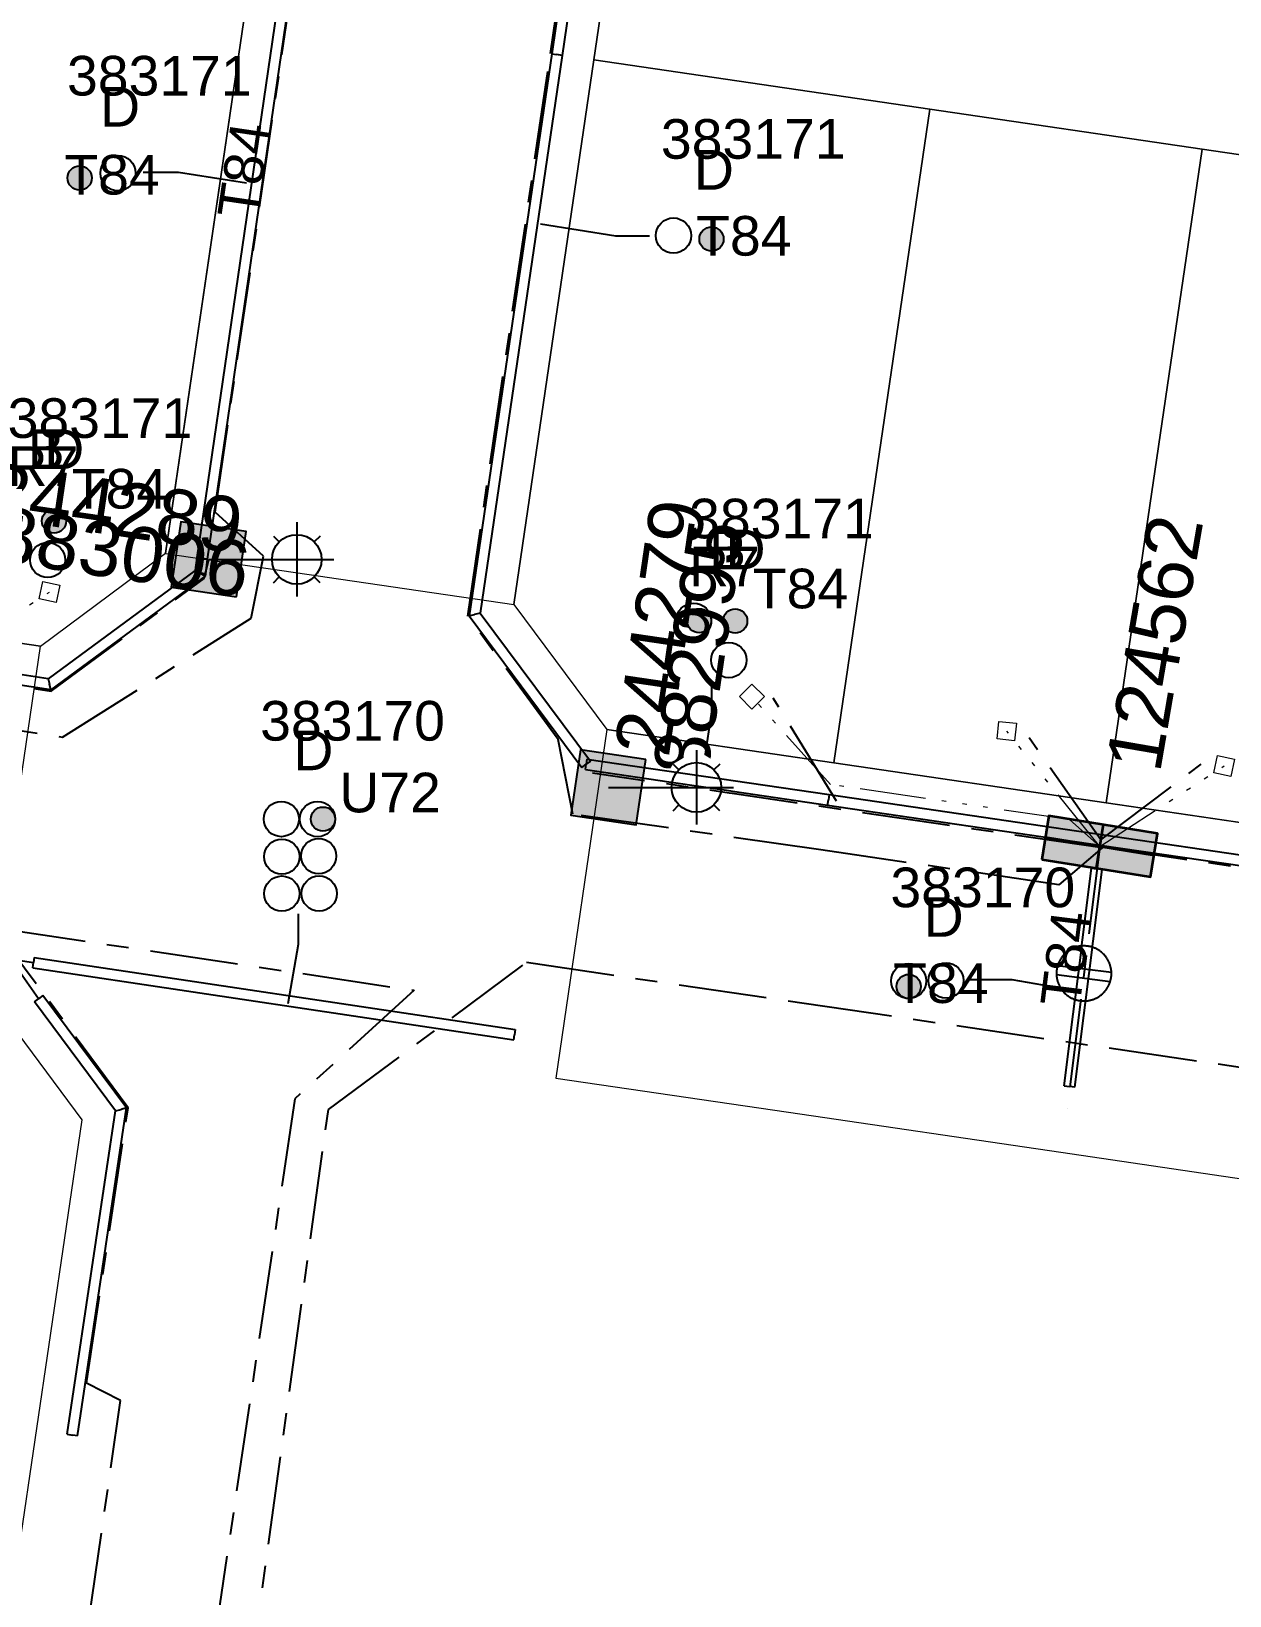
# Model space of a CAD drawing. Header units: metres. Extents: x 302924 to 304532, y 6268290 to 6269135.
# Drawn here: x 304051.4 to 304105.8, y 6268458.7 to 6268529.8 of the extents above; entities that cross this region are included whole.
import ezdxf
from ezdxf.enums import TextEntityAlignment as Align

# ---------------------------------------------------------------- set-up
doc = ezdxf.new("R2010")
doc.units = ezdxf.units.M
doc.linetypes.add('Cable Exist UG', pattern=[7, 4, -1, 1, -1])
doc.linetypes.add('PHANTOMX2', pattern=[6.6, 3, -0.75, 0.2, -0.75, 0.2, -0.75, 0.2, -0.75])
doc.layers.get('0').update_dxf_attribs({"color": 6})
for name, color, linetype, lineweight in [('_User Miscellaneous1', 30, 'Continuous', 13), ('_User Miscellaneous5', 121, 'Continuous', 13), ('_User_LV_Exist', 5, 'Continuous', 35), ('Cadastre Roads_SP_EXT', 218, 'Continuous', 15), ('Mains_HV_EXT', 13, 'Continuous', 25), ('Mains_LV_EXT', 163, 'Continuous', 25), ('Mains_LV_SL_EXT', 135, 'Continuous', 25), ('Services_SP_EXT', 42, 'PHANTOMX2', 20)]:
    doc.layers.add(name, color=color, linetype=linetype, lineweight=lineweight)
for name, color, linetype in [('Duct_SP_EXT', 30, 'Continuous'), ('Equip_LV_EXT', 7, 'Continuous'), ('Equip_SP_SL_EXT', 7, 'Continuous'), ('SupportsUG_SP_LV_EXT', 7, 'Continuous'), ('SupportsUG_SP_LV_SL_EXT', 7, 'Continuous'), ('Trench_SP_EXT', 7, 'Continuous')]:
    doc.layers.add(name, color=color, linetype=linetype)
doc.styles.add('COLUMN_LABEL', font='arial.ttf', dxfattribs={"height": 2})
doc.styles.add('iecARIAL', font='arial.ttf', dxfattribs={"height": 2})
doc.styles.add('POLE_LABEL', font='arial.ttf', dxfattribs={"height": 2})
doc.styles.add('SL_LABEL', font='arial.ttf', dxfattribs={"height": 2})
doc.styles.get("Standard").update_dxf_attribs({"font": 'arial.ttf'})

# ---------------------------------------------------------------- blocks, each defined once
blk = doc.blocks.new('COLUMN_EXT')
blk.add_hatch(color=256).paths.add_polyline_path([(1.5, -1.5), (1.5, 1.5), (-1.5, 1.5), (-1.5, -1.5)])
blk.add_lwpolyline([(1.5, 1.5), (-1.5, 1.5), (-1.5, -1.5), (1.5, -1.5)], close=True)
at = {"flags": 1}
blk.add_attdef('Z', (-1.813, 2.351), '', height=0.2, rotation=180, dxfattribs=at)
at = {"flags": 9}
for tag, p in [('STREETNAME', (-1.813, 1.6)), ('LOCATION', (-1.813, 1.4)), ('SUBURB', (-1.813, 1.8)), ('NOTES', (-1.813, 2)), ('OWNED_BY', (-1.813, 0.6)), ('LEGEND', (-1.813, 1.2)), ('USAGE', (-1.813, 1)), ('STATE', (-1.813, 0.8)), ('COLUMN_TYPE', (-1.813, 0.4))]:
    blk.add_attdef(tag, text='', height=0.2, rotation=180, dxfattribs=at).set_placement(p, align=Align.MIDDLE_LEFT)
for tag, style, p in [('STRUCTURE_PLANT_NUMBER', 'POLE_LABEL', (-1.813, -0.031)), ('STREET_CODE', 'COLUMN_LABEL', (-1.813, 0.2))]:
    blk.add_attdef(tag, text='', height=0.2, rotation=180, dxfattribs=dict(at, style=style)).set_placement(p, align=Align.MIDDLE_LEFT)
at = {"style": 'COLUMN_LABEL', "width": 0.9, "flags": 8}
blk.add_attdef('ASSET_NUM', text='', height=2, rotation=270, dxfattribs=at).set_placement((2, -4), align=Align.MIDDLE_LEFT)
blk = doc.blocks.new('PILLAR_EXT')
blk.add_hatch(color=256).paths.add_polyline_path([(-2.5, 1), (-2.5, -1), (2.5, -1), (2.5, 1)])
for p, q in [((0, 1), (0, -1)), ((-2.5, 0), (2.5, 0))]:
    blk.add_line(p, q)
at = {"ltscale": 10}
blk.add_line((2.5, 0), (-2.5, 0), dxfattribs=at)
blk.add_lwpolyline([(-2.5, -1), (-1.25, -1), (1.25, -1), (2.5, -1), (2.5, 1), (-2.5, 1)], close=True)
at = {"width": 0.9, "flags": 8}
blk.add_attdef('ASSET_NUM', text='', height=2, rotation=90, dxfattribs=at).set_placement((-2, 4), align=Align.MIDDLE_LEFT)
for tag, p, flags in [('OWNED_BY', (0, -0.2), 9), ('STATE', (0, -0.4), 9), ('SUPPORT_TYPE', (0, -0.6), 9), ('USAGE', (0, -0.8), 9), ('LEGEND', (0, -1), 9), ('LOCATION', (0, -1.2), 9), ('NOTES', (0, -1.4), 9), ('PARENT', (0, -1.6), 9), ('STREETNAME', (0, -1.8), 9), ('SUBURB', (0, -2), 1)]:
    blk.add_attdef(tag, p, '', height=0.2, dxfattribs=dict(flags=flags))
blk = doc.blocks.new('DUCT_EXT')
blk.add_circle((0, 0.8), 0.8)
at = {"flags": 1}
blk.add_attdef('Z', (0, 0), '', height=0.2, dxfattribs=at)
at = {"flags": 9}
for tag, p in [('DUCT_CODE', (0, 0)), ('XSECT_TYPE', (0, -0.2)), ('STATE', (0, -0.6)), ('FB_REFERENCE', (0, -0.4)), ('NOTES', (0, -0.8))]:
    blk.add_attdef(tag, text='', height=0.2, dxfattribs=at).set_placement(p, align=Align.MIDDLE_LEFT)
blk = doc.blocks.new('SL_LANTERN_EXT')
at = {"flags": 9}
for tag, p in [('LRATECODE', (-7.4, 0)), ('LOUTREACHVOCAB', (-7.2, 0)), ('LOUTREACH', (-7, 0)), ('LANTNUMBER', (-6.6, 0)), ('LNEW', (-6.4, 0)), ('LMASTVOCAB', (-6.2, 0)), ('LMAST', (-6, 0)), ('LLAMPVOCAB', (-5.8, 0)), ('LLAMP', (-5.6, 0)), ('LEXIST', (-5.4, 0)), ('LCHARGE3PERCENT', (-5.2, 0)), ('LCHARGE3', (-5, 0)), ('LCHARGE2PERCENT', (-4.8, 0)), ('LCHARGE2', (-4.6, 0)), ('LCHARGE1PERCENT', (-4.4, 0)), ('LCHARGE1', (-4.2, 0)), ('LCATEGORY', (-4, 0)), ('LBRACKETVOCAB', (-3.8, 0)), ('LBRACKET', (-3.6, 0)), ('LKINGHEIGHT', (-3.4, 0)), ('CREPLACE', (-3.2, 0)), ('CREMOVE', (-3, 0)), ('CNUMBER', (-2.8, 0)), ('CNEW', (-2.6, 0)), ('CEXIST', (-2.4, 0)), ('USAGE', (-2.2, 0)), ('STATE', (-2, 0)), ('OWNED_BY', (-1.8, 0)), ('ORIENTATION', (-1.6, 0)), ('OPERATING_VOLTAGE', (-1.4, 0)), ('NO_PHASES', (-1.2, 0)), ('LANTERN_TYPE', (-1, 0)), ('LANTERN_PURPOSE', (-0.8, 0)), ('CONTROL_TYPE', (-0.6, 0)), ('CONSTRUCTED_VOLTAGE', (-0.4, 0))]:
    blk.add_attdef(tag, text='', height=0.001, rotation=270, dxfattribs=at).set_placement(p, align=Align.MIDDLE_LEFT)
at = {"style": 'SL_LABEL', "flags": 9}
blk.add_attdef('STREET_CODE', text='', height=0.001, rotation=270, dxfattribs=at).set_placement((0.001, 0), align=Align.MIDDLE_LEFT)
at = {"flags": 1}
blk.add_attdef('Z', (0, 0), '', height=0.001, rotation=270, dxfattribs=at)
at = {"width": 0.9}
blk.add_attdef('LNUMBER', text='', height=1, dxfattribs=at).set_placement((7, -1), align=Align.MIDDLE_LEFT)
at = {"flags": 9}
for tag, p in [('LREMOVE', (0, -7.6)), ('LREPLACE', (0, -7.8)), ('LTYPE', (0, -8)), ('LTYPEVOCAB', (0, -8.2)), ('LEGEND', (0, -8.4)), ('SUBURB', (0, -8.6)), ('STREETNAME', (0, -8.8)), ('LOCATION', (0, -9)), ('NOTES', (0, -9.2)), ('MAINTAINED_BY', (0, -9.863))]:
    blk.add_attdef(tag, text='', height=0.001, dxfattribs=at).set_placement(p, align=Align.MIDDLE_LEFT)
blk.add_attdef('OPERATED_BY', (0, -9.607), '', height=0.001, dxfattribs=at)
at = {"transparency": 33554687}
blk.add_wipeout([(5.688, 0), (5.061, -1.061), (4, -1.688), (2.939, -1.061), (2.313, 0), (2.939, 1.061), (4, 1.687), (5.061, 1.061)], dxfattribs=at)
for p, q in [((4, 1.687), (4, 0)), ((2.939, 1.061), (3.205, 0.795)), ((5.061, 1.061), (4.795, 0.795)), ((0, 0), (4, 0)), ((4, 0), (5.688, 0)), ((4, 0), (4, -1.688)), ((2.939, -1.061), (3.205, -0.795)), ((5.061, -1.061), (4.795, -0.795))]:
    blk.add_line(p, q)
blk.add_circle((4, 0), 1.125)
blk = doc.blocks.new('CCP_EXT')
at = {"flags": 9}
for tag, p in [('USAGE', (0, -1.2)), ('LEGEND', (0, -1.4)), ('STATE', (0, -1.8)), ('LIFE_SUPPORT', (0, -1.6)), ('NOTES', (0, -2))]:
    blk.add_attdef(tag, text='', height=0.2, dxfattribs=at).set_placement(p, align=Align.MIDDLE_LEFT)
at = {"transparency": 33554687}
blk.add_wipeout([(0, 0.566), (0.566, 0), (0, -0.566), (-0.566, 0)], dxfattribs=at)
blk.add_lwpolyline([(-0.566, 0), (0, 0.566), (0.566, 0), (0, -0.566), (-0.566, 0)])
at = {"flags": 1}
blk.add_attdef('Z', (0, 0), '', height=0.2, dxfattribs=at)
at = {"flags": 9}
for tag, p in [('CCP_TYPE', (0, 0)), ('OPERATING_VOLTAGE', (0, -0.6)), ('ORIENTATION', (0, -0.8)), ('CONSTRUCTED_VOLTAGE', (0, -0.2)), ('NO_PHASES', (0, -0.4)), ('OWNED_BY', (0, -1))]:
    blk.add_attdef(tag, text='', height=0.2, dxfattribs=at).set_placement(p, align=Align.MIDDLE_LEFT)
blk = doc.blocks.new('LV_UG_LINKS_CLOSED_EXT')
at = {"layer": 'Equip_LV_EXT'}
for tag, flags, p in [('ACTUAL_STATUS', 9, (3, -2)), ('CONSTRUCTED_VOLTAGE', 9, (3, -2.2)), ('OPERATING_VOLTAGE', 9, (3, -2.6)), ('ORIENTATION', 9, (3, -2.8)), ('NO_PHASES', 9, (3, -2.4)), ('STATE', 9, (3, -3)), ('SWITCH_TYPE', 9, (3, -3.2)), ('USAGE', 9, (3, -3.4)), ('NOTES', 9, (3, -3.6)), ('OWNED_BY', 9, (3, -3.8)), ('OPERATED_BY', 9, (3, -4)), ('MAINTAINED_BY', 9, (3, -4.2)), ('TYPE', 9, (3, -4.6)), ('Z', 1, (3, -4.8)), ('NUMBER_OF_PHASES', 9, (3, -4.4))]:
    blk.add_attdef(tag, text='', height=0.2, dxfattribs=dict(at, flags=flags)).set_placement(p, align=Align.MIDDLE_LEFT)
at = {"transparency": 33554687}
blk.add_wipeout([(4, 1.25), (3.969, 1.25), (3.939, 1.248), (3.908, 1.247), (3.877, 1.244), (3.847, 1.241), (3.817, 1.236), (3.786, 1.232), (3.756, 1.226), (3.726, 1.22), (3.696, 1.213), (3.667, 1.205), (3.637, 1.196), (3.608, 1.187), (3.579, 1.177), (3.55, 1.166), (3.522, 1.155), (3.493, 1.143), (3.466, 1.13), (3.438, 1.117), (3.411, 1.102), (3.384, 1.088), (3.357, 1.072), (3.331, 1.056), (3.306, 1.039), (3.28, 1.022), (3.255, 1.004), (3.231, 0.985), (3.207, 0.966), (3.184, 0.947), (3.161, 0.926), (3.138, 0.905), (3.116, 0.884), (3.095, 0.862), (3.074, 0.839), (3.053, 0.816), (3.034, 0.793), (3.015, 0.769), (2.996, 0.745), (2.978, 0.72), (2.961, 0.694), (2.944, 0.669), (2.928, 0.643), (2.912, 0.616), (2.898, 0.589), (2.883, 0.562), (2.87, 0.534), (2.857, 0.507), (2.845, 0.478), (2.834, 0.45), (2.823, 0.421), (2.813, 0.392), (2.804, 0.363), (2.795, 0.333), (2.787, 0.304), (2.78, 0.274), (2.774, 0.244), (2.768, 0.214), (2.764, 0.183), (2.759, 0.153), (2.756, 0.123), (2.753, 0.092), (2.752, 0.061), (2.75, 0.031), (2.75, 0), (2.75, -0.031), (2.752, -0.061), (2.753, -0.092), (2.756, -0.123), (2.759, -0.153), (2.764, -0.183), (2.768, -0.214), (2.774, -0.244), (2.78, -0.274), (2.787, -0.304), (2.795, -0.333), (2.804, -0.363), (2.813, -0.392), (2.823, -0.421), (2.834, -0.45), (2.845, -0.478), (2.857, -0.507), (2.87, -0.534), (2.883, -0.562), (2.898, -0.589), (2.912, -0.616), (2.928, -0.643), (2.944, -0.669), (2.961, -0.694), (2.978, -0.72), (2.996, -0.745), (3.015, -0.769), (3.034, -0.793), (3.053, -0.816), (3.074, -0.839), (3.095, -0.862), (3.116, -0.884), (3.138, -0.905), (3.161, -0.926), (3.184, -0.947), (3.207, -0.966), (3.231, -0.985), (3.255, -1.004), (3.28, -1.022), (3.306, -1.039), (3.331, -1.056), (3.357, -1.072), (3.384, -1.088), (3.411, -1.102), (3.438, -1.117), (3.466, -1.13), (3.493, -1.143), (3.522, -1.155), (3.55, -1.166), (3.579, -1.177), (3.608, -1.187), (3.637, -1.196), (3.667, -1.205), (3.696, -1.213), (3.726, -1.22), (3.756, -1.226), (3.786, -1.232), (3.817, -1.236), (3.847, -1.241), (3.877, -1.244), (3.908, -1.247), (3.939, -1.248), (3.969, -1.25), (4, -1.25), (4.031, -1.25), (4.061, -1.248), (4.092, -1.247), (4.123, -1.244), (4.153, -1.241), (4.183, -1.236), (4.214, -1.232), (4.244, -1.226), (4.274, -1.22), (4.304, -1.213), (4.333, -1.205), (4.363, -1.196), (4.392, -1.187), (4.421, -1.177), (4.45, -1.166), (4.478, -1.155), (4.507, -1.143), (4.534, -1.13), (4.562, -1.117), (4.589, -1.102), (4.616, -1.088), (4.643, -1.072), (4.669, -1.056), (4.694, -1.039), (4.72, -1.022), (4.745, -1.004), (4.769, -0.985), (4.793, -0.966), (4.816, -0.947), (4.839, -0.926), (4.862, -0.905), (4.884, -0.884), (4.905, -0.862), (4.926, -0.839), (4.947, -0.816), (4.966, -0.793), (4.985, -0.769), (5.004, -0.745), (5.022, -0.72), (5.039, -0.694), (5.056, -0.669), (5.072, -0.643), (5.088, -0.616), (5.102, -0.589), (5.117, -0.562), (5.13, -0.534), (5.143, -0.507), (5.155, -0.478), (5.166, -0.45), (5.177, -0.421), (5.187, -0.392), (5.196, -0.363), (5.205, -0.333), (5.213, -0.304), (5.22, -0.274), (5.226, -0.244), (5.232, -0.214), (5.236, -0.183), (5.241, -0.153), (5.244, -0.123), (5.247, -0.092), (5.248, -0.061), (5.25, -0.031), (5.25, 0), (5.25, 0.031), (5.248, 0.061), (5.247, 0.092), (5.244, 0.123), (5.241, 0.153), (5.236, 0.183), (5.232, 0.214), (5.226, 0.244), (5.22, 0.274), (5.213, 0.304), (5.205, 0.333), (5.196, 0.363), (5.187, 0.392), (5.177, 0.421), (5.166, 0.45), (5.155, 0.478), (5.143, 0.507), (5.13, 0.534), (5.117, 0.562), (5.102, 0.589), (5.088, 0.616), (5.072, 0.643), (5.056, 0.669), (5.039, 0.694), (5.022, 0.72), (5.004, 0.745), (4.985, 0.769), (4.966, 0.793), (4.947, 0.816), (4.926, 0.839), (4.905, 0.862), (4.884, 0.884), (4.862, 0.905), (4.839, 0.926), (4.816, 0.947), (4.793, 0.966), (4.769, 0.985), (4.745, 1.004), (4.72, 1.022), (4.694, 1.039), (4.669, 1.056), (4.643, 1.072), (4.616, 1.088), (4.589, 1.102), (4.562, 1.117), (4.534, 1.13), (4.507, 1.143), (4.478, 1.155), (4.45, 1.166), (4.421, 1.177), (4.392, 1.187), (4.363, 1.196), (4.333, 1.205), (4.304, 1.213), (4.274, 1.22), (4.244, 1.226), (4.214, 1.232), (4.183, 1.236), (4.153, 1.241), (4.123, 1.244), (4.092, 1.247), (4.061, 1.248), (4.031, 1.25)], dxfattribs=at).dxf.layer = 'Equip_LV_EXT'
at = {"layer": 'Equip_LV_EXT'}
for p, q in [((3.792, 1.232), (3.792, -1.232)), ((4.208, 1.232), (4.208, -1.232))]:
    blk.add_line(p, q, dxfattribs=at)
at = {"layer": 'Equip_LV_EXT', "flags": 128}
blk.add_lwpolyline([(4, 1.25), (3.969, 1.25), (3.939, 1.248), (3.908, 1.247), (3.877, 1.244), (3.847, 1.241), (3.817, 1.236), (3.786, 1.232), (3.756, 1.226), (3.726, 1.22), (3.696, 1.213), (3.667, 1.205), (3.637, 1.196), (3.608, 1.187), (3.579, 1.177), (3.55, 1.166), (3.522, 1.155), (3.493, 1.143), (3.466, 1.13), (3.438, 1.117), (3.411, 1.102), (3.384, 1.088), (3.357, 1.072), (3.331, 1.056), (3.306, 1.039), (3.28, 1.022), (3.255, 1.004), (3.231, 0.985), (3.207, 0.966), (3.184, 0.947), (3.161, 0.926), (3.138, 0.905), (3.116, 0.884), (3.095, 0.862), (3.074, 0.839), (3.053, 0.816), (3.034, 0.793), (3.015, 0.769), (2.996, 0.745), (2.978, 0.72), (2.961, 0.694), (2.944, 0.669), (2.928, 0.643), (2.912, 0.616), (2.898, 0.589), (2.883, 0.562), (2.87, 0.534), (2.857, 0.507), (2.845, 0.478), (2.834, 0.45), (2.823, 0.421), (2.813, 0.392), (2.804, 0.363), (2.795, 0.333), (2.787, 0.304), (2.78, 0.274), (2.774, 0.244), (2.768, 0.214), (2.764, 0.183), (2.759, 0.153), (2.756, 0.123), (2.753, 0.092), (2.752, 0.061), (2.75, 0.031), (2.75, 0), (2.75, -0.031), (2.752, -0.061), (2.753, -0.092), (2.756, -0.123), (2.759, -0.153), (2.764, -0.183), (2.768, -0.214), (2.774, -0.244), (2.78, -0.274), (2.787, -0.304), (2.795, -0.333), (2.804, -0.363), (2.813, -0.392), (2.823, -0.421), (2.834, -0.45), (2.845, -0.478), (2.857, -0.507), (2.87, -0.534), (2.883, -0.562), (2.898, -0.589), (2.912, -0.616), (2.928, -0.643), (2.944, -0.669), (2.961, -0.694), (2.978, -0.72), (2.996, -0.745), (3.015, -0.769), (3.034, -0.793), (3.053, -0.816), (3.074, -0.839), (3.095, -0.862), (3.116, -0.884), (3.138, -0.905), (3.161, -0.926), (3.184, -0.947), (3.207, -0.966), (3.231, -0.985), (3.255, -1.004), (3.28, -1.022), (3.306, -1.039), (3.331, -1.056), (3.357, -1.072), (3.384, -1.088), (3.411, -1.102), (3.438, -1.117), (3.466, -1.13), (3.493, -1.143), (3.522, -1.155), (3.55, -1.166), (3.579, -1.177), (3.608, -1.187), (3.637, -1.196), (3.667, -1.205), (3.696, -1.213), (3.726, -1.22), (3.756, -1.226), (3.786, -1.232), (3.817, -1.236), (3.847, -1.241), (3.877, -1.244), (3.908, -1.247), (3.939, -1.248), (3.969, -1.25), (4, -1.25), (4.031, -1.25), (4.061, -1.248), (4.092, -1.247), (4.123, -1.244), (4.153, -1.241), (4.183, -1.236), (4.214, -1.232), (4.244, -1.226), (4.274, -1.22), (4.304, -1.213), (4.333, -1.205), (4.363, -1.196), (4.392, -1.187), (4.421, -1.177), (4.45, -1.166), (4.478, -1.155), (4.507, -1.143), (4.534, -1.13), (4.562, -1.117), (4.589, -1.102), (4.616, -1.088), (4.643, -1.072), (4.669, -1.056), (4.694, -1.039), (4.72, -1.022), (4.745, -1.004), (4.769, -0.985), (4.793, -0.966), (4.816, -0.947), (4.839, -0.926), (4.862, -0.905), (4.884, -0.884), (4.905, -0.862), (4.926, -0.839), (4.947, -0.816), (4.966, -0.793), (4.985, -0.769), (5.004, -0.745), (5.022, -0.72), (5.039, -0.694), (5.056, -0.669), (5.072, -0.643), (5.088, -0.616), (5.102, -0.589), (5.117, -0.562), (5.13, -0.534), (5.143, -0.507), (5.155, -0.478), (5.166, -0.45), (5.177, -0.421), (5.187, -0.392), (5.196, -0.363), (5.205, -0.333), (5.213, -0.304), (5.22, -0.274), (5.226, -0.244), (5.232, -0.214), (5.236, -0.183), (5.241, -0.153), (5.244, -0.123), (5.247, -0.092), (5.248, -0.061), (5.25, -0.031), (5.25, 0), (5.25, 0.031), (5.248, 0.061), (5.247, 0.092), (5.244, 0.123), (5.241, 0.153), (5.236, 0.183), (5.232, 0.214), (5.226, 0.244), (5.22, 0.274), (5.213, 0.304), (5.205, 0.333), (5.196, 0.363), (5.187, 0.392), (5.177, 0.421), (5.166, 0.45), (5.155, 0.478), (5.143, 0.507), (5.13, 0.534), (5.117, 0.562), (5.102, 0.589), (5.088, 0.616), (5.072, 0.643), (5.056, 0.669), (5.039, 0.694), (5.022, 0.72), (5.004, 0.745), (4.985, 0.769), (4.966, 0.793), (4.947, 0.816), (4.926, 0.839), (4.905, 0.862), (4.884, 0.884), (4.862, 0.905), (4.839, 0.926), (4.816, 0.947), (4.793, 0.966), (4.769, 0.985), (4.745, 1.004), (4.72, 1.022), (4.694, 1.039), (4.669, 1.056), (4.643, 1.072), (4.616, 1.088), (4.589, 1.102), (4.562, 1.117), (4.534, 1.13), (4.507, 1.143), (4.478, 1.155), (4.45, 1.166), (4.421, 1.177), (4.392, 1.187), (4.363, 1.196), (4.333, 1.205), (4.304, 1.213), (4.274, 1.22), (4.244, 1.226), (4.214, 1.232), (4.183, 1.236), (4.153, 1.241), (4.123, 1.244), (4.092, 1.247), (4.061, 1.248), (4.031, 1.25)], close=True, dxfattribs=at)
blk = doc.blocks.new('CABLE_LARGE_EXT')
h = blk.add_hatch(color=256)
edge = h.paths.add_edge_path()
edge.add_arc((0, 0.55), 0.55, 0, 360)
blk.add_circle((0, 0.55), 0.55)
at = {"flags": 1}
blk.add_attdef('Z', (0, 0), '', height=0.2, dxfattribs=at)
at = {"flags": 9}
for tag, p in [('COND_CODE', (0, 0)), ('XSECT_SIZE', (0, -0.6)), ('STATE', (0, -0.4)), ('FB_REFERENCE', (0, -0.2)), ('NOTES', (0, -0.8))]:
    blk.add_attdef(tag, text='', height=0.2, dxfattribs=at).set_placement(p, align=Align.MIDDLE_LEFT)

msp = doc.modelspace()

# ---------------------------------------------------------------- linework, layer by layer
at = {"layer": '_User Miscellaneous1', "transparency": 33554687}
for p, q in [((304063.9505, 6268540.6354), (304058.8792, 6268505.8475)), ((304064.4255, 6268540.5662), (304059.3541, 6268505.7783)), ((304076.4495, 6268538.6221), (304074.995, 6268528.7306)), ((304076.9244, 6268538.5523), (304075.4699, 6268528.6608)), ((304074.995, 6268528.7306), (304071.2416, 6268503.204)), ((304075.4699, 6268528.6608), (304071.7454, 6268503.331)), ((304074.995, 6268528.7306), (304074.995, 6268528.7306)), ((304074.995, 6268528.7306), (304075.2325, 6268528.6957)), ((304074.995, 6268528.7306), (304075.2325, 6268528.6957)), ((304075.4699, 6268528.6608), (304075.2325, 6268528.6957)), ((304075.4699, 6268528.6608), (304075.2325, 6268528.6957)), ((304075.4699, 6268528.6608), (304075.4699, 6268528.6608)), ((304058.8787, 6268505.8444), (304058.7892, 6268505.1683)), ((304058.8787, 6268505.8444), (304059.1167, 6268505.8129)), ((304058.8792, 6268505.8475), (304059.1167, 6268505.8129)), ((304059.3546, 6268505.7814), (304059.1167, 6268505.8129)), ((304059.3541, 6268505.7783), (304059.1167, 6268505.8129)), ((304059.3546, 6268505.7814), (304059.2651, 6268505.1053)), ((304058.8026, 6268505.2694), (304052.1253, 6268500.346)), ((304059.2517, 6268505.0042), (304052.2502, 6268499.8417)), ((304058.7892, 6268505.1683), (304058.8026, 6268505.2694)), ((304058.7892, 6268505.1683), (304059.0271, 6268505.1368)), ((304058.8026, 6268505.2694), (304059.0271, 6268505.1368)), ((304059.2651, 6268505.1053), (304059.0271, 6268505.1368)), ((304059.2517, 6268505.0042), (304059.0271, 6268505.1368)), ((304059.2651, 6268505.1053), (304059.2517, 6268505.0042)), ((304071.2416, 6268503.204), (304071.4935, 6268503.2675)), ((304071.2416, 6268503.204), (304076.3633, 6268496.3184)), ((304071.7454, 6268503.331), (304071.4935, 6268503.2675)), ((304071.7454, 6268503.331), (304076.7485, 6268496.6049)), ((304052.2502, 6268499.8417), (304046.5327, 6268500.7055)), ((304052.1253, 6268500.346), (304046.6044, 6268501.1801)), ((304052.1253, 6268500.346), (304052.1878, 6268500.0938)), ((304052.2502, 6268499.8417), (304052.1878, 6268500.0938)), ((304076.3633, 6268496.3184), (304076.5559, 6268496.4616)), ((304076.521, 6268496.2242), (304076.5559, 6268496.4616)), ((304076.5908, 6268496.6991), (304076.5559, 6268496.4616)), ((304076.7485, 6268496.6049), (304076.5559, 6268496.4616)), ((304076.5908, 6268496.6991), (304087.5918, 6268495.0836)), ((304076.521, 6268496.2242), (304087.522, 6268494.6087)), ((304087.5918, 6268495.0836), (304087.5569, 6268494.8462)), ((304087.5918, 6268495.0836), (304087.5569, 6268494.8462)), ((304087.5918, 6268495.0836), (304099.9602, 6268493.2655)), ((304087.522, 6268494.6087), (304087.5569, 6268494.8462)), ((304087.522, 6268494.6087), (304087.5569, 6268494.8462)), ((304087.522, 6268494.6087), (304099.8904, 6268492.7906)), ((304099.8904, 6268492.7906), (304099.9253, 6268493.0281)), ((304099.8904, 6268492.7906), (304099.9253, 6268493.0281)), ((304099.9601, 6268493.2655), (304099.9253, 6268493.0281)), ((304099.9602, 6268493.2655), (304099.9253, 6268493.0281)), ((304099.9601, 6268493.2655), (304113.1529, 6268491.3292)), ((304099.8904, 6268492.7906), (304113.0832, 6268490.8543)), ((304098.2702, 6268481.8555), (304099.5137, 6268491.7435)), ((304098.7465, 6268481.7956), (304099.9899, 6268491.6836)), ((304099.5137, 6268491.7435), (304099.7518, 6268491.7136)), ((304099.9899, 6268491.6836), (304099.7518, 6268491.7136)), ((304051.4244, 6268487.2156), (304051.46, 6268487.453)), ((304051.4244, 6268487.2156), (304073.2681, 6268483.9406)), ((304051.4955, 6268487.6903), (304051.46, 6268487.453)), ((304051.4955, 6268487.6903), (304073.3393, 6268484.4153)), ((304051.4992, 6268485.6629), (304051.6916, 6268485.8064)), ((304051.884, 6268485.9498), (304051.6916, 6268485.8064)), ((304055.6881, 6268480.8475), (304051.884, 6268485.9498)), ((304055.1839, 6268480.7208), (304051.4992, 6268485.6629)), ((304073.3393, 6268484.4153), (304073.3037, 6268484.1779)), ((304073.2681, 6268483.9406), (304073.3037, 6268484.1779)), ((304098.2702, 6268481.8555), (304098.5084, 6268481.8255)), ((304098.7465, 6268481.7956), (304098.5084, 6268481.8255)), ((304052.9894, 6268466.0246), (304055.1839, 6268480.7208)), ((304053.4641, 6268465.9537), (304055.6881, 6268480.8475)), ((304055.1839, 6268480.7208), (304055.436, 6268480.7842)), ((304055.6881, 6268480.8475), (304055.436, 6268480.7842)), ((304052.9894, 6268466.0246), (304053.2267, 6268465.9892)), ((304053.4641, 6268465.9537), (304053.2267, 6268465.9892))]:
    msp.add_line(p, q, dxfattribs=at)
at = {"layer": '_User Miscellaneous5', "linetype": 'Continuous', "transparency": 33554597}
for points in [[(304112.997, 6268533.2584), (304078.3671, 6268538.3472), (304076.9133, 6268528.4517), (304092.1655, 6268526.2111), (304104.533, 6268524.3937), (304111.543, 6268523.3638), (304112.997, 6268533.2584)], [(304061.084, 6268530.7788), (304049.6861, 6268532.4538), (304048.6655, 6268525.5079), (304050.2138, 6268525.2801), (304049.4426, 6268520.032), (304049.2993, 6268520.0529), (304048.7732, 6268516.4757), (304048.9166, 6268516.4548), (304047.6794, 6268508.0345), (304047.536, 6268508.0555), (304046.7292, 6268502.564), (304051.7757, 6268501.823), (304057.4488, 6268506.0418), (304061.084, 6268530.7788)], [(304092.1655, 6268526.2111), (304076.9133, 6268528.4517), (304073.2788, 6268503.7156), (304077.4987, 6268498.0416), (304087.8036, 6268496.5272), (304092.1655, 6268526.2111)], [(304104.533, 6268524.3937), (304092.1655, 6268526.2111), (304087.8036, 6268496.5272), (304100.172, 6268494.7099), (304104.533, 6268524.3937)], [(304117.7276, 6268522.4551), (304111.543, 6268523.3638), (304104.533, 6268524.3937), (304100.172, 6268494.7099), (304113.3658, 6268492.7713), (304117.7276, 6268522.4551)], [(304053.6685, 6268480.3121), (304049.4501, 6268485.992), (304044.4036, 6268486.733), (304043.5924, 6268481.2126), (304043.7358, 6268481.1906), (304042.4978, 6268472.7664), (304042.3545, 6268472.7874), (304041.8008, 6268469.0176), (304041.9442, 6268468.9957), (304041.2788, 6268464.4699), (304039.7306, 6268464.6967), (304038.7101, 6268457.7508), (304050.1079, 6268456.0768), (304053.6685, 6268480.3121)]]:
    msp.add_lwpolyline(points, close=True, dxfattribs=at)
at = {"layer": 'Duct_SP_EXT'}
for p, q in [((304076.4495, 6268538.6221), (304074.995, 6268528.7306)), ((304076.9244, 6268538.5523), (304075.4699, 6268528.6608)), ((304074.995, 6268528.7306), (304071.2416, 6268503.204)), ((304075.4699, 6268528.6608), (304071.7454, 6268503.331)), ((304074.995, 6268528.7306), (304074.995, 6268528.7306)), ((304074.995, 6268528.7306), (304075.2325, 6268528.6957)), ((304074.995, 6268528.7306), (304075.2325, 6268528.6957)), ((304075.4699, 6268528.6608), (304075.2325, 6268528.6957)), ((304075.4699, 6268528.6608), (304075.2325, 6268528.6957)), ((304075.4699, 6268528.6608), (304075.4699, 6268528.6608)), ((304071.2416, 6268503.204), (304071.4935, 6268503.2675)), ((304071.2416, 6268503.204), (304076.3633, 6268496.3184)), ((304071.7454, 6268503.331), (304071.4935, 6268503.2675)), ((304071.7454, 6268503.331), (304076.7485, 6268496.6049)), ((304052.2502, 6268499.8417), (304046.5327, 6268500.7055)), ((304052.1253, 6268500.346), (304046.6044, 6268501.1801)), ((304052.1253, 6268500.346), (304052.1878, 6268500.0938)), ((304052.2502, 6268499.8417), (304052.1878, 6268500.0938)), ((304076.3633, 6268496.3184), (304076.5559, 6268496.4616)), ((304076.521, 6268496.2242), (304076.5559, 6268496.4616)), ((304076.5908, 6268496.6991), (304076.5559, 6268496.4616)), ((304076.7485, 6268496.6049), (304076.5559, 6268496.4616)), ((304087.5918, 6268495.0836), (304087.5569, 6268494.8462)), ((304087.5918, 6268495.0836), (304087.5569, 6268494.8462)), ((304087.5918, 6268495.0836), (304099.9602, 6268493.2655)), ((304087.522, 6268494.6087), (304087.5569, 6268494.8462)), ((304087.522, 6268494.6087), (304087.5569, 6268494.8462)), ((304087.522, 6268494.6087), (304099.8904, 6268492.7906)), ((304099.8904, 6268492.7906), (304099.9253, 6268493.0281)), ((304099.8904, 6268492.7906), (304099.9253, 6268493.0281)), ((304099.9601, 6268493.2655), (304099.9253, 6268493.0281)), ((304099.9602, 6268493.2655), (304099.9253, 6268493.0281)), ((304099.9601, 6268493.2655), (304113.1529, 6268491.3292)), ((304099.8904, 6268492.7906), (304113.0832, 6268490.8543)), ((304099.5137, 6268491.7435), (304099.7518, 6268491.7136)), ((304099.9899, 6268491.6836), (304099.7518, 6268491.7136)), ((304051.4244, 6268487.2156), (304051.46, 6268487.453)), ((304051.4244, 6268487.2156), (304073.2681, 6268483.9406)), ((304051.4955, 6268487.6903), (304051.46, 6268487.453)), ((304051.4955, 6268487.6903), (304073.3393, 6268484.4153)), ((304051.4992, 6268485.6629), (304051.6916, 6268485.8064)), ((304051.884, 6268485.9498), (304051.6916, 6268485.8064)), ((304055.6881, 6268480.8475), (304051.884, 6268485.9498)), ((304055.1839, 6268480.7208), (304051.4992, 6268485.6629)), ((304073.3393, 6268484.4153), (304073.3037, 6268484.1779)), ((304073.2681, 6268483.9406), (304073.3037, 6268484.1779)), ((304098.2702, 6268481.8555), (304098.5084, 6268481.8255)), ((304098.7465, 6268481.7956), (304098.5084, 6268481.8255)), ((304052.9894, 6268466.0246), (304055.1839, 6268480.7208)), ((304053.4641, 6268465.9537), (304055.6881, 6268480.8475)), ((304055.1839, 6268480.7208), (304055.436, 6268480.7842)), ((304055.6881, 6268480.8475), (304055.436, 6268480.7842)), ((304052.9894, 6268466.0246), (304053.2267, 6268465.9892)), ((304053.4641, 6268465.9537), (304053.2267, 6268465.9892))]:
    msp.add_line(p, q, dxfattribs=at)
for points in [[(304056.4437, 6268523.361), (304058.0436, 6268523.3603), (304061.1261, 6268522.8774)], [(304079.4358, 6268520.4458), (304077.9103, 6268520.4475), (304074.4792, 6268520.992)], [(304082.2474, 6268500.2157), (304082.2478, 6268498.8352), (304081.8488, 6268496.1205)], [(304063.485, 6268489.6645), (304063.4837, 6268488.2769), (304063.0066, 6268485.5788)], [(304093.9873, 6268486.687), (304095.8907, 6268486.6869), (304098.6775, 6268486.2002)]]:
    msp.add_lwpolyline(points, dxfattribs=at)
at = {"layer": 'Mains_HV_EXT', "linetype": 'Cable Exist UG'}
msp.add_lwpolyline([(303968.5191, 6268465.8014), (303970.3708, 6268465.5132), (303983.3569, 6268463.5843), (303983.3569, 6268463.5843), (303984.2463, 6268468.9989), (303987.5056, 6268491.364), (303995.1069, 6268497.0956), (304049.8457, 6268489.0167), (304049.8457, 6268489.0167), (304068.7516, 6268486.1934), (304068.7516, 6268486.1934), (304063.3256, 6268481.2604), (304059.3105, 6268454.1927), (304057.4798, 6268441.8457), (304054.7908, 6268423.6314), (304062.5735, 6268425.3531), (304064.205, 6268426.6078)], dxfattribs=at)
at = {"layer": 'Mains_LV_EXT', "linetype": 'Cable Exist UG'}
for points in [[(304099.8817, 6268492.7311), (304126.5767, 6268488.7575)], [(304064.205, 6268426.6078), (304060.6374, 6268431.2404), (304060.6374, 6268431.2404), (304050.4315, 6268432.812), (304050.8067, 6268435.5561), (304050.8067, 6268435.5561), (304051.9983, 6268443.7137), (304055.4081, 6268467.565), (304053.8678, 6268468.3431), (304053.8678, 6268468.3431), (304055.7534, 6268480.8591), (304050.5273, 6268487.9157), (304039.1338, 6268489.6211), (304036.1616, 6268490.0657)]]:
    msp.add_lwpolyline(points, dxfattribs=at)
at = {"layer": 'Trench_SP_EXT', "linetype": 'Cable Exist UG'}
for points in [[(304087.9294, 6268494.7917), (304085.056, 6268499.4582)], [(304099.7518, 6268491.7136), (304099.9253, 6268493.0281)], [(304049.6577, 6268487.7317), (304051.46, 6268487.4529)], [(304051.6916, 6268485.8064), (304050.4115, 6268487.6151)]]:
    msp.add_lwpolyline(points, dxfattribs=at)

# ---------------------------------------------------------------- block references
at = {"layer": 'Duct_SP_EXT'}
for name, p in [('DUCT_EXT', (304055.3, 6268522.5099)), ('CABLE_LARGE_EXT', (304053.5584, 6268522.5406)), ('DUCT_EXT', (304080.5233, 6268519.6757)), ('CABLE_LARGE_EXT', (304082.2496, 6268519.7665)), ('DUCT_EXT', (304091.204, 6268485.8158)), ('DUCT_EXT', (304092.9017, 6268485.8369)), ('CABLE_LARGE_EXT', (304091.204, 6268485.8157))]:
    msp.add_blockref(name, p, dxfattribs=at)
for name, p, rotation in [('DUCT_EXT', (304052.9039, 6268505.7386), 90.0000000000002), ('DUCT_EXT', (304082.241, 6268502.9778), 90.0000000000002), ('DUCT_EXT', (304083.838, 6268501.1929), 90.0000000000002), ('DUCT_EXT', (304063.5185, 6268493.9713), 90.0000000000002), ('DUCT_EXT', (304065.1574, 6268493.97), 90.0000000000002), ('CABLE_LARGE_EXT', (304065.1574, 6268493.97), 90.09962442912095), ('DUCT_EXT', (304063.5378, 6268492.2656), 90.0000000000002), ('DUCT_EXT', (304065.2097, 6268492.2902), 90.09962442912095), ('DUCT_EXT', (304063.5384, 6268490.5862), 90.0000000000002), ('DUCT_EXT', (304065.2319, 6268490.5905), 90.09962442912095)]:
    msp.add_blockref(name, p, dxfattribs=dict(at, rotation=rotation))
at = {"layer": 'SupportsUG_SP_LV_EXT'}
ref = msp.add_blockref('PILLAR_EXT', (304099.8817, 6268492.7311), dxfattribs=dict(at, rotation=350.8756478336897))
ref.add_attrib('ASSET_NUM', '124562', dxfattribs={"layer": '0', "height": 2.5, "rotation": 80.233079, "style": 'iecARIAL'}).set_placement((304101.3817, 6268496.2311), align=Align.MIDDLE_LEFT)
at = {"layer": 'SupportsUG_SP_LV_SL_EXT'}
ref = msp.add_blockref('COLUMN_EXT', (304059.4168, 6268505.7641), dxfattribs=dict(at, rotation=261.6417266702869))
ref.add_attrib('ASSET_NUM', '883006', dxfattribs={"layer": '0', "height": 2.5, "rotation": 351.641727, "style": 'COLUMN_LABEL'}).set_placement((304061.4168, 6268506.5141), align=Align.TOP_RIGHT)
ref = msp.add_blockref('COLUMN_EXT', (304077.5658, 6268495.4093), dxfattribs=dict(at, rotation=351.6416302977427))
ref.add_attrib('ASSET_NUM', '882995', dxfattribs={"layer": '0', "height": 2.5, "rotation": 81.64163, "style": 'COLUMN_LABEL'}).set_placement((304079.5658, 6268496.1593), align=Align.TOP_LEFT)

# ---------------------------------------------------------------- texts
at = {"layer": 'Duct_SP_EXT'}
for s, p in [('383171', (304052.981, 6268526.837)), ('D', (304054.4863, 6268525.4255)), ('383171', (304079.951, 6268523.9653)), ('T84', (304052.8611, 6268522.3383)), ('D', (304081.4526, 6268522.5592)), ('T84', (304081.5516, 6268519.5647)), ('383171', (304050.2854, 6268511.2854)), ('B', (304051.1988, 6268509.8745)), ('D', (304051.949, 6268509.8734)), ('383171', (304081.233, 6268506.7226)), ('B', (304082.1425, 6268505.3173)), ('D', (304082.8888, 6268505.3224)), ('T84', (304084.1274, 6268503.5439)), ('383170', (304061.7543, 6268497.535)), ('D', (304063.2635, 6268496.1907)), ('U72', (304065.3474, 6268494.2763)), ('383170', (304090.3748, 6268489.9681)), ('D', (304091.8859, 6268488.6229)), ('T84', (304090.5036, 6268485.6171))]:
    msp.add_text(s, height=1.8, dxfattribs=at).set_placement(p)
at = {"layer": 'Mains_LV_EXT'}
msp.add_text('T84', height=1.8, rotation=81.641624, dxfattribs=at).set_placement((304061.5871, 6268521.1689))

# ---------------------------------------------------------------- next in the draw order: block references
at = {"layer": 'Equip_SP_SL_EXT'}
ref = msp.add_blockref('SL_LANTERN_EXT', (304059.4169, 6268505.7641), dxfattribs=at)
ref.add_attrib('ASSET_NUM', '244289', dxfattribs={"layer": '0', "height": 2.5, "rotation": 351.641727, "style": 'iecARIAL'}).set_placement((304060.9169, 6268507.2641), align=Align.MIDDLE_RIGHT)
ref = msp.add_blockref('SL_LANTERN_EXT', (304077.5657, 6268495.4093), dxfattribs=at)
ref.add_attrib('ASSET_NUM', '244279', dxfattribs={"layer": '0', "height": 2.5, "rotation": 81.64163, "style": 'iecARIAL'}).set_placement((304079.0657, 6268496.9093), align=Align.MIDDLE_LEFT)
at = {"layer": 'Services_SP_EXT'}
for p, rotation in [((304095.6588, 6268497.9694), 308.8756481641715), ((304105.5327, 6268496.3837), 212.8756480382985)]:
    msp.add_blockref('CCP_EXT', p, dxfattribs=dict(at, rotation=rotation))

# ---------------------------------------------------------------- next in the draw order: linework, layer by layer
at = {"layer": 'Cadastre Roads_SP_EXT', "linetype": 'Continuous'}
for points in [[(304076.9132, 6268528.4516), (304078.3672, 6268538.3472), (304079.8211, 6268548.2419), (304081.6391, 6268560.6104), (304083.8197, 6268575.4518), (304085.6369, 6268587.8194), (304087.6723, 6268601.6723), (304089.1262, 6268611.5659), (304090.945, 6268623.9444), (304075.1148, 6268626.2705), (304073.296, 6268613.892), (304071.2607, 6268600.0402), (304069.8067, 6268590.1455), (304067.6263, 6268575.3041), (304065.809, 6268562.9356), (304063.9919, 6268550.568), (304062.5379, 6268540.6734), (304061.084, 6268530.7788), (304057.4488, 6268506.0417), (304073.2788, 6268503.7156), (304076.9132, 6268528.4516)], [(304136.8642, 6268489.3192), (304126.5594, 6268490.8326), (304113.3657, 6268492.7713), (304100.172, 6268494.7099), (304087.8037, 6268496.5272), (304077.4988, 6268498.0417), (304075.1741, 6268482.2067), (304085.7424, 6268480.6549), (304098.1106, 6268478.8386), (304111.0434, 6268476.9394), (304123.9744, 6268475.0411), (304134.5393, 6268473.4902), (304136.8642, 6268489.3192)]]:
    msp.add_lwpolyline(points, close=True, dxfattribs=at)
at = {"layer": 'Duct_SP_EXT'}
for p, q in [((304063.9505, 6268540.6354), (304058.8792, 6268505.8475)), ((304064.4255, 6268540.5662), (304059.3541, 6268505.7783)), ((304058.8787, 6268505.8444), (304058.7892, 6268505.1683)), ((304058.8787, 6268505.8444), (304059.1167, 6268505.8129)), ((304058.8792, 6268505.8475), (304059.1167, 6268505.8129)), ((304059.3546, 6268505.7814), (304059.1167, 6268505.8129)), ((304059.3541, 6268505.7783), (304059.1167, 6268505.8129)), ((304059.3546, 6268505.7814), (304059.2651, 6268505.1053)), ((304058.7892, 6268505.1683), (304058.8026, 6268505.2694)), ((304058.7892, 6268505.1683), (304059.0271, 6268505.1368)), ((304058.8026, 6268505.2694), (304059.0271, 6268505.1368)), ((304059.2651, 6268505.1053), (304059.0271, 6268505.1368)), ((304059.2517, 6268505.0042), (304059.0271, 6268505.1368)), ((304059.2651, 6268505.1053), (304059.2517, 6268505.0042)), ((304076.5908, 6268496.6991), (304087.5918, 6268495.0836)), ((304076.521, 6268496.2242), (304087.522, 6268494.6087))]:
    msp.add_line(p, q, dxfattribs=at)
at = {"layer": 'Mains_LV_SL_EXT', "linetype": 'Cable Exist UG'}
msp.add_lwpolyline([(304099.9904, 6268492.663), (304076.8416, 6268496.0635)], dxfattribs=at)
at = {"layer": 'Services_SP_EXT'}
for points in [[(304099.8817, 6268492.7311), (304095.6587, 6268497.9695)], [(304099.8817, 6268492.7311), (304105.5327, 6268496.3837)]]:
    msp.add_lwpolyline(points, dxfattribs=at)
at = {"layer": 'Trench_SP_EXT', "linetype": 'Cable Exist UG'}
for points in [[(304099.9253, 6268493.0281), (304096.6792, 6268497.6606)], [(304099.9253, 6268493.0281), (304104.4859, 6268496.4597)]]:
    msp.add_lwpolyline(points, dxfattribs=at)

# ---------------------------------------------------------------- next in the draw order: block references
at = {"layer": '_User_LV_Exist'}
ref = msp.add_blockref('PILLAR_EXT', (304099.8817, 6268492.7311), dxfattribs=dict(at, rotation=350.8756478336897))
ref.add_attrib('ASSET_NUM', '124562', dxfattribs={"layer": '0', "height": 2.5, "rotation": 80.233079, "style": 'iecARIAL'}).set_placement((304101.3817, 6268496.2311), align=Align.MIDDLE_LEFT)
at = {"layer": 'Duct_SP_EXT', "rotation": 90.0000000000002}
for p in [(304052.9459, 6268507.5109), (304082.2409, 6268502.9779), (304083.8771, 6268502.9723)]:
    msp.add_blockref('CABLE_LARGE_EXT', p, dxfattribs=at)
at = {"layer": 'Services_SP_EXT', "rotation": 212.8505179848757}
msp.add_blockref('CCP_EXT', (304052.1867, 6268504.2819), dxfattribs=at)
at = {"layer": 'Services_SP_EXT'}
msp.add_blockref('CCP_EXT', (304084.085, 6268499.5328), dxfattribs=at)

# ---------------------------------------------------------------- next in the draw order: texts
at = {"layer": 'Duct_SP_EXT'}
for s, p in [('R7', (304050.2839, 6268509.0987)), ('T84', (304053.2002, 6268508.0759)), ('R7', (304081.2272, 6268504.542))]:
    msp.add_text(s, height=1.8, dxfattribs=at).set_placement(p)

# ---------------------------------------------------------------- next in the draw order: linework, layer by layer
at = {"layer": 'Cadastre Roads_SP_EXT', "linetype": 'Continuous'}
msp.add_lwpolyline([(304051.7757, 6268501.823), (304046.7291, 6268502.564), (304038.2693, 6268503.8079), (304029.8103, 6268505.0508), (304021.0636, 6268506.3355), (304010.9713, 6268507.8184), (304003.056, 6268508.9819), (303998.3462, 6268509.6741), (303996.0198, 6268493.8431), (304000.7295, 6268493.1509), (304008.645, 6268491.9874), (304017.1049, 6268490.7445), (304025.8515, 6268489.4588), (304035.9437, 6268487.9759), (304044.4036, 6268486.733), (304049.4501, 6268485.992), (304051.7757, 6268501.823)], close=True, dxfattribs=at)
at = {"layer": 'Duct_SP_EXT'}
for p, q in [((304058.8026, 6268505.2694), (304052.1253, 6268500.346)), ((304059.2517, 6268505.0042), (304052.2502, 6268499.8417))]:
    msp.add_line(p, q, dxfattribs=at)
at = {"layer": 'Mains_LV_EXT', "linetype": 'Cable Exist UG'}
for points in [[(304046.5256, 6268500.6443), (304047.6696, 6268498.4887), (304047.6696, 6268498.4887), (304052.7844, 6268497.697), (304061.3521, 6268503.096), (304061.9127, 6268505.9128), (304059.7056, 6268507.9052), (304059.7056, 6268507.9052), (304065.9244, 6268550.4961)], [(304099.9904, 6268492.663), (304098.024, 6268490.986), (304098.024, 6268490.986), (304087.2229, 6268492.5724), (304075.9604, 6268494.1882), (304075.2855, 6268497.5845), (304075.2855, 6268497.5845), (304071.179, 6268503.1876), (304074.9363, 6268528.7393), (304076.3923, 6268538.631), (304077.8533, 6268548.514)]]:
    msp.add_lwpolyline(points, dxfattribs=at)
at = {"layer": 'Mains_LV_SL_EXT', "linetype": 'Cable Exist UG'}
msp.add_lwpolyline([(304046.5256, 6268500.6443), (304052.2694, 6268499.774), (304059.2041, 6268504.8997), (304059.4168, 6268505.7641)], dxfattribs=at)
at = {"layer": 'Services_SP_EXT'}
for points in [[(304046.5256, 6268500.6443), (304052.1867, 6268504.2818)], [(304099.8817, 6268492.7311), (304098.5019, 6268493.946), (304098.5019, 6268493.946), (304087.6585, 6268495.5384), (304084.085, 6268499.5328)]]:
    msp.add_lwpolyline(points, dxfattribs=at)

# ---------------------------------------------------------------- next in the draw order: block references
at = {"layer": 'Equip_LV_EXT', "rotation": 82.88846424869583}
msp.add_blockref('LV_UG_LINKS_CLOSED_EXT', (304098.6688, 6268482.9901), dxfattribs=at)

# ---------------------------------------------------------------- next in the draw order: linework, layer by layer
at = {"layer": 'Duct_SP_EXT'}
for p, q in [((304098.2702, 6268481.8555), (304099.5137, 6268491.7435)), ((304098.7465, 6268481.7956), (304099.9899, 6268491.6836))]:
    msp.add_line(p, q, dxfattribs=at)
at = {"layer": 'Mains_HV_EXT', "linetype": 'Cable Exist UG'}
msp.add_lwpolyline([(304064.205, 6268426.6078), (304062.3219, 6268426.5892), (304056.9697, 6268427.2234), (304056.9697, 6268427.2234), (304059.175, 6268441.9758), (304061.1862, 6268454.0996), (304064.851, 6268480.7739), (304073.8524, 6268487.4638), (304086.4648, 6268485.6091), (304124.6989, 6268479.9951), (304137.311, 6268478.1402), (304143.6158, 6268477.3204), (304145.9539, 6268493.0258), (304145.9539, 6268493.0258), (304149.9131, 6268519.7032)], dxfattribs=at)
at = {"layer": 'Mains_LV_EXT', "linetype": 'Cable Exist UG'}
msp.add_lwpolyline([(304099.8817, 6268492.7311), (304098.4003, 6268480.8194)], dxfattribs=at)

# ---------------------------------------------------------------- next in the draw order: texts
at = {"layer": 'Mains_LV_EXT'}
msp.add_text('T84', height=1.8, rotation=82.888464, dxfattribs=at).set_placement((304098.9647, 6268485.3694))

doc.saveas('drawing.dxf')
